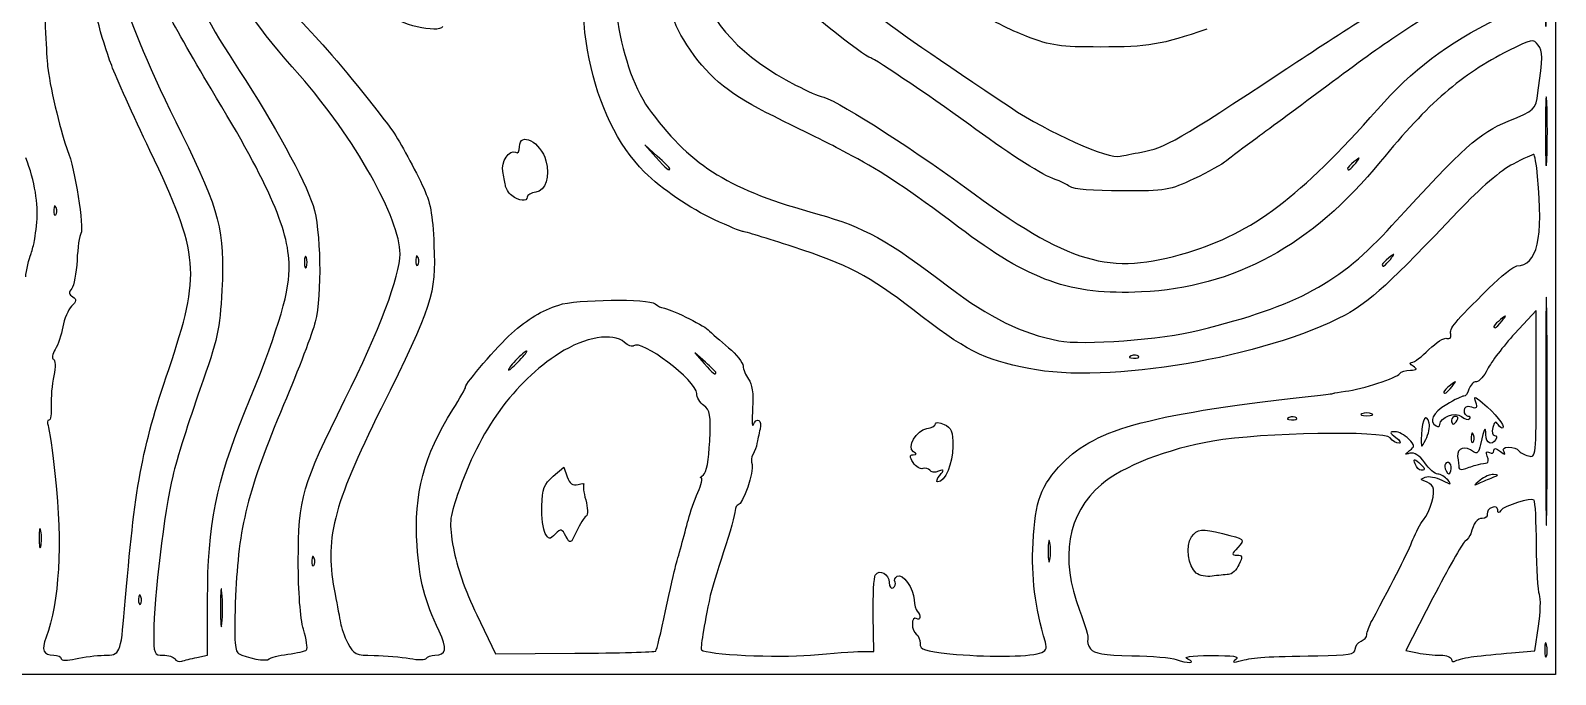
# Model space of a CAD drawing. Extents: x 32 to 2531, y 46 to 1398.
# Drawn here: x 2003 to 2531, y 46 to 269 of the extents above; entities that cross this region are included whole.
import ezdxf

# ---------------------------------------------------------------- set-up
doc = ezdxf.new("R2010")
doc.units = 0
doc.layers.add('IMAGE', color=7, linetype='CONTINUOUS')

msp = doc.modelspace()

# ---------------------------------------------------------------- linework, layer by layer
at = {"layer": 'IMAGE', "color": 7}
for points in [[(32.319879, 721.65756), (32.319879, 1397.653213), (1281.6532, 1397.653213), (2530.9865, 1397.653213), (2530.9865, 721.65312), (2530.9865, 45.6531), (1281.6532, 45.6531), (32.319879, 45.6531), (32.319879, 721.64876)], [(2527.9765, 243.3196), (2527.9765, 243.3196)], [(2387.6532, 226.4288), (2387.6532, 226.4288)], [(2461.8233, 222.6529), (2461.8233, 222.6529)], [(2224.3199, 220.7368), (2224.3199, 220.7368)], [(2169.6532, 211.3623), (2169.6532, 211.3623)], [(2098.5363, 189.9865), (2098.5363, 189.9865)], [(2473.8233, 189.3202), (2473.8233, 189.3202)], [(2407.6532, 164.8101), (2407.6532, 164.8101)], [(2512.49, 167.9865), (2512.49, 167.9865)], [(2527.9856, 168.5613), (2527.9856, 168.5613)], [(2172.3199, 154.3199), (2172.3199, 154.3199)], [(2386.6255, 155.7921), (2386.6255, 155.7921)], [(2240.3199, 150.0875), (2240.3199, 150.0875)], [(2495.1567, 145.3199), (2495.1567, 145.3199)], [(2441.2921, 134.4587), (2441.2921, 134.4587)], [(2467.3199, 135.8696), (2467.3199, 135.8696)], [(2487.2519, 132.6382), (2487.2519, 132.6382)], [(2496.9865, 133.6532), (2496.9865, 133.6532)], [(2482.432, 118.5085), (2482.432, 118.5085)], [(2006.5963, 95.3043), (2006.5963, 95.3043)], [(2355.9275, 91.3199), (2355.9275, 91.3199)], [(2406.5985, 80.7563), (2406.5985, 80.7563)], [(2041.2308, 72.5701), (2041.2308, 72.5701)], [(2219.4935, 53.7419), (2219.4935, 53.7419)], [(2060.6532, 51.5672), (2060.6532, 51.5672)], [(2502.7552, 51.8535), (2502.7552, 51.8535)]]:
    msp.add_lwpolyline(points, close=True, dxfattribs=at)
for points in [[(2219.9865, 225.0701), (2215.6532, 228.9862), (2219.5693, 224.6529)], [(2011.8975, 207.2362), (2011.8973, 207.2362)], [(2403.6536, 191.709), (2403.6532, 191.709)], [(2137.2308, 189.9035), (2137.2307, 189.9035)], [(2524.278, 146.1114), (2524.237, 171.6532), (2516.9134, 163.6532)], [(2236.6532, 153.7541), (2232.9865, 156.9865), (2236.2189, 153.3199)], [(2502.5641, 128.5699), (2502.564, 128.5699)], [(2183.9447, 114.2495), (2187.6532, 117.4565), (2188.8031, 114.1052)], [(2494.4588, 118.6208), (2494.4588, 118.6254)], [(2504.3203, 118.3467), (2504.3199, 118.3467)], [(2317.8206, 114.5695), (2317.8233, 114.5695)], [(2509.6533, 114.0345), (2509.6532, 114.0345)], [(2188.3988, 93.5053), (2188.3988, 93.5057)], [(2101.2308, 85.9032), (2101.2307, 85.9032)], [(2069.3021, 73.9513), (2069.2979, 73.9513)], [(2060.6532, 51.5672), (2064.3199, 52.3707), (2064.3199, 71.8025)], [(2488.5507, 72.1316), (2479.2031, 53.9432), (2483.2615, 53.1316)], [(2157.5504, 66.2771), (2164.0203, 52.8316), (2191.4809, 52.9977)], [(2290.6336, 53.6056), (2294.9472, 53.6536), (2294.776, 66.1387)], [(2515.7277, 53.1473), (2523.8024, 53.8579), (2525.0888, 62.3929)], [(2527.9101, 55.9608), (2527.9105, 55.9608)], [(2028.5473, 52.2877), (2028.5472, 52.288)], [(2092.0971, 52.6745), (2092.0967, 52.6745)], [(2143.0189, 52.3204), (2143.0189, 52.3199)], [(2403.6532, 50.9866), (2403.6532, 50.9865)]]:
    msp.add_lwpolyline(points, dxfattribs=at)
for points in [[(2031.1257, 256.3649), (2023.5133, 276.8699), (2020.3687, 298.4893), (2020.3687, 330.3199)], [(2029.1432, 328.3199), (2029.1192, 293.0504), (2033.5375, 276.913), (2055.286, 232.8357)], [(2096.2081, 252.9865), (2068.2719, 284.7923), (2062.244, 298.5987), (2063.3177, 328.3199)], [(2247.1652, 329.2059), (2223.0289, 298.8551), (2230.9572, 268.3538), (2267.8453, 249.647)], [(2049.5565, 326.8285), (2049.4312, 301.9669), (2055.5108, 284.9301), (2075.2995, 254.681)], [(2074.1668, 310.6417), (2077.7472, 295.4231), (2085.0457, 283.6663), (2101.6812, 266.3202)], [(2215.6328, 219.5217), (2196.83, 238.2959), (2189.3984, 274.9815), (2197.2393, 310.3203)], [(2207.3949, 306.9725), (2201.7597, 286.3702), (2206.7464, 254.9245), (2217.9971, 240.1142)], [(2231.5412, 261.6532), (2224.5147, 271.9062), (2223.6375, 275.784), (2223.6992, 296.3199)], [(2275.7521, 293.7075), (2280.97, 284.1208), (2292.5169, 275.1312), (2342.2468, 241.9405)], [(2436.3199, 254.3003), (2454.2865, 266.2048), (2477.0865, 280.6204), (2486.9865, 286.335)], [(2007.6607, 283.4284), (2008.0123, 270.8382), (2008.6184, 258.2382), (2009.0076, 255.4284)], [(2293.8989, 259.0403), (2291.8105, 259.1627), (2267.5324, 278.6911), (2264.0785, 283.0265)], [(2503.5236, 283.5338), (2480.342, 269.9783), (2473.5571, 265.4841), (2451.7701, 249.253)], [(2065.5595, 248.3307), (2058.9263, 259.3327), (2052.0339, 271.5349), (2050.2429, 275.4467)], [(2347.9221, 266.4619), (2342.6409, 268.4747), (2334.4199, 272.6435), (2329.6532, 275.726)], [(2527.3656, 274.2835), (2527.7581, 268.2893), (2527.7855, 268.4632), (2527.4763, 274.9868)], [(2145.8063, 269.9013), (2144.1985, 267.3), (2130.0237, 270.6607), (2126.9421, 274.3738)], [(2469.3513, 241.2003), (2481.5171, 254.9902), (2493.2847, 263.8911), (2510.9865, 272.6926)], [(2101.6812, 266.3202), (2107.7589, 259.9828), (2120.7963, 244.118), (2127.9944, 234.3003)], [(2373.4381, 262.8023), (2359.3064, 262.8023), (2356.4492, 263.2121), (2347.9221, 266.4619)], [(2410.3199, 268.9713), (2394.5116, 263.5739), (2389.8988, 262.8023), (2373.4381, 262.8023)], [(2524.978, 263.4392), (2523.3365, 265.6841), (2522.7597, 265.5778), (2514.7789, 261.5587)], [(2260.3197, 238.8174), (2245.5229, 246.0782), (2238.2717, 251.8321), (2231.5412, 261.6532)], [(2330.3203, 234.292), (2317.6333, 243.609), (2295.0203, 258.9746), (2293.8989, 259.0403)], [(2514.7789, 261.5587), (2498.3044, 253.2622), (2487.088, 243.5483), (2470.3353, 223.0681)], [(2524.894, 246.9843), (2526.6628, 259.5297), (2526.6709, 261.1242), (2524.978, 263.4392)], [(2009.0076, 255.4284), (2010.1395, 247.259), (2013.8043, 232.0569), (2015.8657, 226.9803)], [(2044.3677, 226.9671), (2038.5728, 239.1273), (2032.614, 252.3563), (2031.1257, 256.3649)], [(2075.2995, 254.681), (2087.2209, 236.4578), (2097.8531, 217.0167), (2100.8781, 207.91)], [(2387.6532, 226.4288), (2395.6435, 227.8041), (2400.7105, 230.7061), (2436.3199, 254.3003)], [(2092.5841, 185.6627), (2092.7729, 198.9773), (2086.3872, 213.7854), (2065.5595, 248.3307)], [(2130.9865, 191.189), (2130.9865, 203.244), (2115.0917, 231.4873), (2096.2081, 252.9865)], [(2267.8453, 249.647), (2272.1399, 247.4691), (2276.1637, 245.6796), (2276.7873, 245.6704)], [(2451.7701, 249.253), (2442.906, 242.6494), (2432.0536, 234.6045), (2427.6536, 231.3756)], [(2527.9765, 243.3196), (2527.7235, 248.6362), (2527.5164, 244.2862), (2527.5164, 233.6529)], [(2276.7873, 245.6704), (2280.1996, 245.6194), (2306.5709, 228.9703), (2326.3203, 214.3983)], [(2514.5633, 237.0951), (2524.0311, 240.9753), (2524.0492, 240.9926), (2524.894, 246.9843)], [(2527.9765, 223.9862), (2528.2296, 229.3029), (2528.2296, 238.0029), (2527.9765, 243.3196)], [(2217.9971, 240.1142), (2232.3941, 221.1624), (2245.0977, 213.4153), (2275.6532, 204.9534)], [(2287.5799, 225.0739), (2277.9012, 230.2086), (2279.2772, 229.5149), (2260.3197, 238.8174)], [(2342.2468, 241.9405), (2355.2325, 233.2735), (2376.3005, 223.8827), (2380.3199, 224.9698)], [(2403.6532, 191.709), (2426.1121, 198.471), (2442.6365, 210.9191), (2469.3513, 241.2003)], [(2055.286, 232.8357), (2068.688, 205.6743), (2070.3124, 199.3803), (2069.2728, 178.6384)], [(2127.9944, 234.3003), (2130.11, 231.4147), (2135.3123, 221.9915), (2138.6448, 215.0083)], [(2172.3199, 228.2412), (2172.3199, 233.74), (2179.7023, 229.891), (2181.4719, 223.4696)], [(2357.7596, 216.9857), (2353.7891, 218.2059), (2342.7068, 225.1957), (2330.3203, 234.292)], [(2474.3601, 200.9757), (2499.7363, 228.7472), (2504.3847, 232.9235), (2514.5633, 237.0951)], [(2527.5164, 233.6529), (2527.5164, 223.0196), (2527.7235, 218.6696), (2527.9765, 223.9862)], [(2166.5499, 219.6892), (2165.8016, 222.9041), (2168.8727, 227.6263), (2170.8979, 226.3747)], [(2170.8979, 226.3747), (2171.7291, 225.8609), (2172.3199, 226.6363), (2172.3199, 228.2412)], [(2427.6536, 231.3756), (2423.2536, 228.1467), (2418.5073, 224.5617), (2417.1063, 223.409)], [(2005.2067, 202.2233), (2005.8263, 208.3676), (2004.4864, 216.2656), (2001.4263, 224.5075)], [(2015.8657, 226.9803), (2018.3248, 220.9243), (2021.6804, 200.0488), (2020.4727, 198.3199)], [(2050.8752, 151.2561), (2062.1456, 184.7387), (2061.6293, 190.7449), (2044.3677, 226.9671)], [(2181.4719, 223.4696), (2183.0033, 217.9123), (2181.4309, 213.0667), (2177.9319, 212.5605)], [(2219.5693, 224.6529), (2223.2197, 220.6136), (2224.3199, 219.7067), (2224.3199, 220.7368)], [(2224.3199, 220.7368), (2224.3199, 220.9663), (2222.3699, 222.9163), (2219.9865, 225.0701)], [(2324.2819, 200.4984), (2307.0439, 213.4548), (2297.7457, 219.6809), (2287.5799, 225.0739)], [(2380.3199, 224.9698), (2381.4199, 225.2673), (2384.7199, 225.9239), (2387.6532, 226.4288)], [(2470.3353, 223.0681), (2446.7432, 194.2268), (2419.6957, 179.4972), (2387.6531, 178.0406)], [(2417.1063, 223.409), (2415.7052, 222.2562), (2410.6052, 219.4397), (2405.7729, 217.15)], [(2461.3199, 223.1563), (2460.0365, 222.1499), (2458.9865, 221.0999), (2458.9865, 220.823)], [(2458.9865, 220.823), (2458.9865, 219.7256), (2460.0815, 220.4319), (2461.8233, 222.6529)], [(2461.8233, 222.6529), (2463.4817, 224.7677), (2463.4347, 224.8148), (2461.3199, 223.1563)], [(2516.2839, 222.3021), (2512.1255, 220.1948), (2505.0895, 214.1307), (2497.3328, 205.9687)], [(2523.4855, 225.6536), (2523.1623, 225.6536), (2519.9216, 224.1454), (2516.2839, 222.3021)], [(2524.7992, 217.9869), (2524.3999, 222.2036), (2523.8087, 225.6536), (2523.4855, 225.6536)], [(2167.416, 214.9865), (2167.2853, 216.0865), (2166.8957, 218.2027), (2166.5499, 219.6892)], [(2239.8244, 203.0052), (2231.4489, 206.8819), (2221.4656, 213.6978), (2215.6328, 219.5217)], [(2362.8585, 214.4903), (2361.8292, 215.3172), (2359.5347, 216.4402), (2357.7596, 216.9857)], [(2405.7729, 217.15), (2397.4404, 213.2017), (2396.1545, 212.9868), (2380.8585, 212.9868)], [(2517.6532, 187.0196), (2524.6748, 187.2027), (2526.8301, 196.5434), (2524.7992, 217.9869)], [(2138.6448, 215.0083), (2141.4984, 209.0289), (2142.2396, 205.2351), (2142.712, 194.1907)], [(2169.6532, 211.3623), (2168.5532, 212.2556), (2167.5465, 213.8865), (2167.416, 214.9865)], [(2174.9865, 210.8938), (2174.9865, 209.1621), (2172.0441, 209.4205), (2169.6532, 211.3623)], [(2177.9319, 212.5605), (2176.312, 212.3261), (2174.9865, 211.5761), (2174.9865, 210.8938)], [(2326.3203, 214.3983), (2362.7164, 187.5436), (2376.4428, 183.5163), (2403.6536, 191.709)], [(2380.8585, 212.9868), (2370.8849, 212.9868), (2364.016, 213.5606), (2362.8585, 214.4903)], [(2011.0917, 206.4307), (2011.0347, 205.0251), (2011.3491, 204.2376), (2011.7921, 204.6807)], [(2011.8973, 207.2362), (2011.4717, 208.2999), (2011.1557, 207.984), (2011.0917, 206.4307)], [(2011.7921, 204.6807), (2012.2352, 205.1237), (2012.2825, 206.2738), (2011.8975, 207.2362)], [(2100.8781, 207.91), (2103.5207, 199.9547), (2103.9379, 176.9722), (2101.6091, 167.6532)], [(2497.3328, 205.9687), (2474.0995, 181.5213), (2466.254, 174.3159), (2458.2243, 170.0508)], [(2004.2792, 194.9865), (2004.4249, 195.3532), (2004.8423, 198.6098), (2005.2067, 202.2233)], [(2249.5369, 198.9869), (2248.9699, 198.9869), (2244.5992, 200.7952), (2239.8244, 203.0052)], [(2275.6532, 204.9534), (2291.5609, 200.5479), (2299.5845, 196.0983), (2320.9569, 179.8296)], [(2407.6532, 164.8101), (2441.8393, 173.3043), (2456.1799, 181.0791), (2474.3601, 200.9757)], [(2020.4727, 198.3199), (2019.9604, 197.5865), (2019.3565, 193.3865), (2019.1308, 188.9865)], [(2267.0249, 193.6411), (2257.9736, 196.5813), (2250.1041, 198.9869), (2249.5369, 198.9869)], [(2387.6531, 178.0406), (2362.9281, 176.9167), (2349.1691, 181.7927), (2324.2819, 200.4984)], [(2001.3548, 183.3199), (2001.5103, 185.1175), (2002.5924, 189.9002), (2003.0896, 190.9865)], [(2003.0896, 190.9865), (2003.2575, 191.3532), (2003.5341, 192.2532), (2003.7045, 192.9865)], [(2003.7045, 192.9865), (2003.8748, 193.7199), (2004.1335, 194.6199), (2004.2792, 194.9865)], [(2098.5363, 189.9865), (2098.1664, 190.9032), (2097.8637, 190.1532), (2097.8637, 188.3199)], [(2111.8927, 140.8071), (2123.6904, 164.3937), (2130.9865, 183.6456), (2130.9865, 191.189)], [(2142.712, 194.1907), (2143.4345, 177.2997), (2142.1521, 173.3397), (2124.4035, 137.6536)], [(2137.2307, 189.9035), (2136.8051, 190.9672), (2136.4891, 190.6512), (2136.4251, 189.098)], [(2308.4387, 171.9577), (2293.4637, 183.5554), (2285.9291, 187.5003), (2267.0249, 193.6411)], [(2473.8233, 189.3202), (2475.4817, 191.4349), (2475.4347, 191.4821), (2473.3199, 189.8236)], [(2019.1308, 188.9865), (2018.9051, 184.5865), (2018.0688, 180.1908), (2017.2725, 179.2182)], [(2077.1655, 136.3199), (2087.9857, 162.6769), (2092.4613, 176.9994), (2092.5841, 185.6627)], [(2097.8637, 188.3199), (2097.8637, 186.4865), (2098.1664, 185.7365), (2098.5363, 186.6532)], [(2098.5363, 186.6532), (2098.9061, 187.5699), (2098.9061, 189.0699), (2098.5363, 189.9865)], [(2136.4251, 189.098), (2136.3681, 187.6924), (2136.6824, 186.9049), (2137.1255, 187.348)], [(2137.1255, 187.348), (2137.5685, 187.791), (2137.6159, 188.941), (2137.2308, 189.9035)], [(2473.3199, 189.8236), (2472.0365, 188.8171), (2470.9865, 187.7671), (2470.9865, 187.4903)], [(2470.9865, 187.4903), (2470.9865, 186.3929), (2472.0815, 187.0992), (2473.8233, 189.3202)], [(2507.9137, 179.3105), (2512.1705, 183.5219), (2516.5532, 186.9909), (2517.6532, 187.0196)], [(2527.9856, 168.5613), (2527.7755, 186.3953), (2527.6033, 172.1868), (2527.6031, 136.9868)], [(2320.9569, 179.8296), (2335.0853, 169.075), (2346.1051, 163.6629), (2358.9865, 161.1521)], [(2017.2725, 179.2182), (2016.2101, 177.9208), (2016.3032, 177.1542), (2017.6219, 176.3392)], [(2017.6219, 176.3392), (2019.0936, 175.4296), (2019.0272, 174.8367), (2017.2552, 173.0647)], [(2069.2728, 178.6384), (2068.5893, 164.9997), (2067.9069, 161.9161), (2061.6779, 144.3199)], [(2185.9096, 173.5178), (2191.9357, 175.5066), (2217.0476, 175.8157), (2219.3208, 173.929)], [(2494.7441, 163.3852), (2494.2931, 165.5269), (2495.6939, 167.2208), (2507.9137, 179.3105)], [(2017.2552, 173.0647), (2016.0651, 171.8745), (2014.7004, 168.6701), (2014.2225, 165.9437)], [(2169.5319, 163.618), (2175.3849, 168.8142), (2179.8676, 171.5237), (2185.9096, 173.5178)], [(2219.3208, 173.929), (2220.2369, 173.1687), (2221.4469, 172.5191), (2222.0096, 172.4854)], [(2222.0096, 172.4854), (2224.1645, 172.3565), (2235.6017, 166.8154), (2237.5789, 164.9423)], [(2348.676, 151.5013), (2332.5321, 154.7725), (2326.9911, 157.5895), (2308.4387, 171.9577)], [(2458.2243, 170.0508), (2430.4223, 155.2835), (2375.7217, 146.0211), (2348.676, 151.5013)], [(2512.49, 167.9865), (2514.1484, 170.1013), (2514.1013, 170.1485), (2511.9865, 168.49)], [(2014.2225, 165.9437), (2013.7448, 163.2172), (2012.5368, 159.6813), (2011.5381, 158.0861)], [(2101.6091, 167.6532), (2100.6927, 163.9865), (2095.7655, 151.0865), (2090.6596, 138.9865)], [(2208.6613, 160.5867), (2204.6039, 164.1012), (2195.0237, 162.4968), (2186.1424, 156.8155)], [(2237.5789, 164.9423), (2238.7199, 163.8616), (2241.9032, 161.0691), (2244.6532, 158.7366)], [(2358.9865, 161.1521), (2367.3217, 159.5275), (2394.664, 161.5826), (2407.6532, 164.8101)], [(2511.9865, 168.49), (2509.7656, 166.7481), (2509.0592, 165.6532), (2510.1567, 165.6532)], [(2510.1567, 165.6532), (2510.4335, 165.6532), (2511.4835, 166.7032), (2512.49, 167.9865)], [(2527.9852, 104.5613), (2528.1956, 121.9273), (2528.1957, 150.7273), (2527.9856, 168.5613)], [(2153.6532, 145.1607), (2153.6532, 146.4865), (2164.7045, 159.3325), (2169.5319, 163.618)], [(2211.8265, 159.382), (2211.3735, 158.9291), (2209.9492, 159.471), (2208.6613, 160.5867)], [(2233.6532, 142.907), (2233.6532, 147.3531), (2214.3601, 161.9157), (2211.8265, 159.382)], [(2244.6532, 158.7366), (2247.4032, 156.4042), (2249.6723, 153.5563), (2249.6956, 152.4079)], [(2487.1865, 158.106), (2489.6432, 160.5548), (2492.4441, 162.2912), (2493.4108, 161.9646)], [(2493.4108, 161.9646), (2494.446, 161.6149), (2494.994, 162.1988), (2494.7441, 163.3852)], [(2516.9134, 163.6532), (2512.8855, 159.2532), (2508.6359, 153.7032), (2507.4699, 151.3199)], [(2011.5381, 158.0861), (2010.5393, 156.4909), (2010.2795, 154.9909), (2010.9605, 154.7528)], [(2010.9605, 154.7528), (2011.7, 154.4943), (2011.7439, 152.1709), (2011.0699, 148.9865)], [(2186.1424, 156.8155), (2170.3935, 146.7411), (2158.526, 130.2957), (2150.8807, 107.9515)], [(2170.9865, 154.3199), (2169.2643, 152.4865), (2168.1551, 150.9865), (2168.5217, 150.9865)], [(2168.5217, 150.9865), (2168.8884, 150.9865), (2170.5976, 152.4865), (2172.3199, 154.3199)], [(2174.7847, 157.6532), (2174.418, 157.6532), (2172.7088, 156.1532), (2170.9865, 154.3199)], [(2172.3199, 154.3199), (2174.0421, 156.1532), (2175.1513, 157.6532), (2174.7847, 157.6532)], [(2236.2189, 153.3199), (2239.2401, 149.8928), (2240.3199, 149.0418), (2240.3199, 150.0875)], [(2240.3199, 150.0875), (2240.3199, 150.3263), (2238.6699, 151.9763), (2236.6532, 153.7541)], [(2384.0699, 155.8973), (2383.0063, 155.4717), (2383.3221, 155.1557), (2384.8755, 155.0918)], [(2386.6255, 155.7921), (2386.1824, 156.2352), (2385.0324, 156.2825), (2384.0699, 155.8973)], [(2384.8755, 155.0918), (2386.2809, 155.0338), (2387.0685, 155.349), (2386.6255, 155.7921)], [(2481.6532, 152.3203), (2480.5507, 153.0328), (2480.3412, 153.6219), (2481.1865, 153.6332)], [(2481.1865, 153.6332), (2482.0299, 153.6442), (2484.7299, 155.6572), (2487.1865, 158.106)], [(2011.0699, 148.9865), (2010.4488, 146.0532), (2010.0476, 141.4032), (2010.1784, 138.6532)], [(2035.5788, 68.3199), (2039.2344, 111.6185), (2041.2965, 122.7991), (2050.8752, 151.2561)], [(2249.6956, 152.4079), (2249.7186, 151.2595), (2250.5815, 149.2065), (2251.6123, 147.8456)], [(2251.6123, 147.8456), (2252.8684, 146.1874), (2253.33, 142.8892), (2253.0119, 137.8456)], [(2458.3199, 143.6794), (2464.0631, 144.4098), (2476.1824, 148.3525), (2477.0628, 149.7769)], [(2477.0628, 149.7769), (2477.474, 150.4424), (2479.1252, 150.9961), (2480.7319, 151.0074)], [(2480.7319, 151.0074), (2483.1069, 151.0234), (2483.2792, 151.2695), (2481.6532, 152.3203)], [(2507.4699, 151.3199), (2506.3038, 148.9365), (2504.5586, 146.9865), (2503.5915, 146.9865)], [(2061.6779, 144.3199), (2057.9137, 133.6865), (2053.6767, 120.1666), (2052.2623, 114.2755)], [(2149.2325, 137.3458), (2151.6639, 141.21), (2153.6532, 144.7267), (2153.6532, 145.1607)], [(2236.1528, 138.7203), (2234.778, 139.6833), (2233.6532, 141.5673), (2233.6532, 142.907)], [(2449.6532, 142.3252), (2452.2199, 142.6047), (2454.3199, 142.9092), (2454.3199, 143.002)], [(2454.3199, 143.002), (2454.3199, 143.095), (2456.1199, 143.3996), (2458.3199, 143.6794)], [(2494.6532, 145.8233), (2493.3699, 144.8168), (2492.3199, 143.7668), (2492.3199, 143.49)], [(2492.3199, 143.49), (2492.3199, 142.3926), (2493.4148, 143.0989), (2495.1567, 145.3199)], [(2495.1567, 145.3199), (2496.8151, 147.4346), (2496.768, 147.4818), (2494.6532, 145.8233)], [(2500.9955, 144.347), (2500.5348, 142.8952), (2499.7443, 141.8083), (2499.2391, 141.9316)], [(2503.5915, 146.9865), (2502.6246, 146.9865), (2501.4563, 145.7987), (2500.9955, 144.347)], [(2521.6323, 121.2723), (2524.2587, 120.5855), (2524.3188, 121.1502), (2524.278, 146.1114)], [(2010.1784, 138.6532), (2010.3091, 135.9032), (2009.9635, 133.6532), (2009.41, 133.6532)], [(2090.6596, 138.9865), (2078.2281, 109.5263), (2074.9925, 96.6547), (2074.0339, 72.8484)], [(2095.7347, 84.9865), (2095.7677, 106.6797), (2097.0671, 111.1671), (2111.8927, 140.8071)], [(2124.4035, 137.6536), (2107.5421, 103.7513), (2104.6569, 92.1533), (2108.4453, 73.5022)], [(2136.8604, 90.3199), (2135.7008, 108.2285), (2139.1421, 121.3088), (2149.2325, 137.3458)], [(2238.1584, 126.3935), (2238.5865, 135.5595), (2238.3191, 137.203), (2236.1528, 138.7203)], [(2253.0119, 137.8456), (2252.7508, 133.7065), (2252.8383, 131.0699), (2253.2063, 131.9865)], [(2360.2913, 118.7984), (2372.0091, 130.8727), (2391.43, 135.9857), (2449.6532, 142.3252)], [(2493.3203, 139.1061), (2488.4094, 136.1108), (2487.0178, 133.2822), (2489.6536, 131.6532)], [(2499.2391, 141.9316), (2498.7338, 142.0549), (2496.0703, 140.7834), (2493.3203, 139.1061)], [(2499.4314, 137.0059), (2499.4314, 138.3547), (2500.2403, 138.7685), (2501.8675, 138.252)], [(2501.8675, 138.252), (2503.7867, 137.6429), (2504.1159, 137.9924), (2503.4191, 139.8994)], [(2503.4191, 139.8994), (2502.6143, 142.1021), (2502.8204, 142.08), (2505.7104, 139.6532)], [(2505.7104, 139.6532), (2510.1095, 135.9593), (2513.5464, 131.7763), (2512.7996, 131.0252)], [(2009.41, 133.6532), (2008.8565, 133.6532), (2008.7249, 132.8159), (2009.1177, 131.7926)], [(2064.3199, 71.8025), (2064.3199, 97.2548), (2067.3256, 112.3507), (2077.1655, 136.3199)], [(2253.2063, 131.9865), (2254.3921, 134.9403), (2256.3968, 133.7571), (2255.598, 130.5748)], [(2313.3504, 130.7459), (2314.9822, 130.9803), (2316.3171, 131.7174), (2316.3171, 132.384)], [(2316.3171, 132.384), (2316.3171, 133.063), (2317.6448, 132.9911), (2319.3362, 132.2205)], [(2319.3362, 132.2205), (2321.8538, 131.0734), (2322.352, 129.8046), (2322.3362, 124.5824)], [(2438.7365, 134.564), (2437.6729, 134.1383), (2437.9888, 133.8224), (2439.5421, 133.7584)], [(2441.2921, 134.4588), (2440.8491, 134.9018), (2439.6991, 134.9492), (2438.7365, 134.564)], [(2439.5421, 133.7584), (2440.9476, 133.7004), (2441.7352, 134.0157), (2441.2921, 134.4587)], [(2463.9865, 135.8696), (2463.0699, 135.4997), (2463.8199, 135.1971), (2465.6532, 135.1971)], [(2467.3199, 135.8696), (2466.4032, 136.2395), (2464.9032, 136.2395), (2463.9865, 135.8696)], [(2465.6532, 135.1971), (2467.4865, 135.1971), (2468.2365, 135.4997), (2467.3199, 135.8696)], [(2487.2519, 132.6382), (2486.3235, 136.4245), (2484.7699, 134.1459), (2484.5732, 128.7093)], [(2486.1053, 126.9865), (2487.0485, 128.8199), (2487.5645, 131.3631), (2487.2519, 132.6382)], [(2489.6536, 131.6532), (2490.387, 131.2), (2490.987, 131.4435), (2490.987, 132.1943)], [(2490.987, 132.1943), (2490.987, 134.7476), (2496.295, 136.6674), (2498.4378, 134.8891)], [(2496.3985, 134.9865), (2495.622, 134.9865), (2494.9865, 134.3865), (2494.9865, 133.6532)], [(2494.9865, 133.6532), (2494.9865, 132.9199), (2495.2511, 132.3199), (2495.5745, 132.3199)], [(2495.5745, 132.3199), (2495.8979, 132.3199), (2496.5333, 132.9199), (2496.9865, 133.6532)], [(2496.9865, 133.6532), (2497.4397, 134.3865), (2497.1752, 134.9865), (2496.3985, 134.9865)], [(2498.4378, 134.8891), (2499.5086, 134.0003), (2500.7703, 133.6587), (2501.2414, 134.1299)], [(2500.7647, 134.9865), (2500.0314, 134.9865), (2499.4314, 135.8952), (2499.4314, 137.0059)], [(2501.2414, 134.1299), (2501.7126, 134.601), (2501.498, 134.9865), (2500.7647, 134.9865)], [(2511.0995, 132.1379), (2510.3035, 133.4257), (2509.8346, 133.1555), (2509.2968, 131.0993)], [(2512.7996, 131.0252), (2512.4563, 130.6797), (2511.6912, 131.1805), (2511.0995, 132.1379)], [(2527.6031, 136.9868), (2527.6028, 101.7868), (2527.7747, 87.1953), (2527.9852, 104.5613)], [(2009.1177, 131.7926), (2009.5104, 130.7693), (2010.6132, 122.8193), (2011.5684, 114.1259)], [(2255.598, 130.5748), (2255.1731, 128.8817), (2254.6948, 126.6317), (2254.5352, 125.5748)], [(2308.7142, 122.7129), (2306.2708, 124.266), (2309.7088, 130.2229), (2313.3504, 130.7459)], [(2473.774, 127.5076), (2471.6093, 130.1159), (2429.5312, 129.361), (2412.3199, 126.405)], [(2475.3984, 129.6532), (2473.4321, 129.6532), (2473.4748, 129.4026), (2475.7317, 127.6956)], [(2476.8164, 125.6956), (2475.9896, 125.6726), (2474.6205, 126.4877), (2473.774, 127.5076)], [(2480.1196, 127.1867), (2478.7631, 128.5433), (2476.6385, 129.6532), (2475.3984, 129.6532)], [(2475.7317, 127.6956), (2477.1552, 126.6189), (2477.6433, 125.7189), (2476.8164, 125.6956)], [(2480.4529, 123.1229), (2482.3909, 124.5742), (2482.3605, 124.9459), (2480.1196, 127.1867)], [(2484.5732, 128.7093), (2484.3951, 123.7825), (2484.4343, 123.7384), (2486.1053, 126.9865)], [(2501.7584, 127.7643), (2501.7014, 126.3588), (2502.0157, 125.5713), (2502.4588, 126.0143)], [(2502.564, 128.5699), (2502.1384, 129.6335), (2501.8224, 129.3176), (2501.7584, 127.7643)], [(2502.4588, 126.0143), (2502.9019, 126.4574), (2502.9492, 127.6074), (2502.5641, 128.5699)], [(2506.8818, 128.6532), (2506.7684, 131.8895), (2506.3595, 131.12), (2505.0487, 125.2022)], [(2510.3203, 126.9865), (2508.8719, 124.643), (2506.9904, 125.555), (2506.8818, 128.6532)], [(2509.2968, 131.0993), (2508.897, 129.5706), (2509.1492, 128.3199), (2509.8571, 128.3199)], [(2509.8571, 128.3199), (2510.5651, 128.3199), (2510.7735, 127.7199), (2510.3203, 126.9865)], [(2235.9921, 114.7558), (2237.0263, 115.4123), (2237.8529, 119.8538), (2238.1584, 126.3935)], [(2253.1643, 121.9227), (2252.5699, 120.9709), (2252.4129, 119.334), (2252.8153, 118.2852)], [(2254.5352, 125.5748), (2254.3755, 124.5179), (2253.7585, 122.8745), (2253.1643, 121.9227)], [(2308.6392, 118.9708), (2307.2939, 121.1249), (2307.2944, 121.6572), (2308.6392, 121.6736)], [(2308.6392, 121.6736), (2309.9225, 121.6896), (2309.9403, 121.9337), (2308.7142, 122.7129)], [(2322.3362, 124.5824), (2322.3172, 118.6022), (2319.6694, 112.3199), (2317.1664, 112.3199)], [(2412.3199, 126.405), (2396.6783, 123.7187), (2380.9963, 117.6293), (2373.7529, 111.4292)], [(2480.6053, 122.1958), (2478.5455, 121.5916), (2478.5304, 121.6831), (2480.4529, 123.1229)], [(2485.6961, 118.9263), (2483.8709, 121.4894), (2482.0921, 122.6318), (2480.6053, 122.1958)], [(2502.5987, 122.6871), (2499.7464, 124.9334), (2496.7763, 124.0725), (2497.1151, 121.0977)], [(2505.0487, 125.2022), (2504.4475, 122.488), (2503.7547, 121.7768), (2502.5987, 122.6871)], [(2507.3847, 121.2053), (2506.8121, 122.6971), (2507.0443, 123.1082), (2508.0932, 122.4599)], [(2508.0932, 122.4599), (2508.9511, 121.9297), (2509.6531, 122.2047), (2509.6531, 123.0711)], [(2509.6531, 123.0711), (2509.6531, 124.1823), (2510.3177, 124.1072), (2511.9091, 122.8165)], [(2511.9091, 122.8165), (2513.4419, 121.5731), (2513.844, 121.5207), (2513.1636, 122.6532)], [(2513.1636, 122.6532), (2512.4959, 123.7648), (2513.0503, 124.3199), (2514.8291, 124.3199)], [(2514.8291, 124.3199), (2516.2957, 124.3199), (2517.8217, 123.7923), (2518.2203, 123.1475)], [(2518.2203, 123.1475), (2518.6188, 122.5027), (2520.1541, 121.6588), (2521.6323, 121.2723)], [(2252.8153, 118.2852), (2253.652, 116.105), (2249.6156, 104.3199), (2248.0323, 104.3199)], [(2311.9411, 116.9125), (2311.0464, 116.5692), (2309.5605, 117.4954), (2308.6392, 118.9708)], [(2314.3199, 116.3199), (2313.9063, 116.9892), (2312.8357, 117.2559), (2311.9411, 116.9125)], [(2317.3625, 115.9611), (2316.1027, 115.4891), (2314.7335, 115.6506), (2314.3199, 116.3199)], [(2317.8233, 114.5695), (2319.4223, 116.5353), (2319.3641, 116.7109), (2317.3625, 115.9611)], [(2350.1039, 91.2252), (2350.8609, 105.8671), (2352.7784, 111.0568), (2360.2913, 118.7984)], [(2482.432, 118.5085), (2481.7297, 120.3384), (2481.9249, 120.4209), (2483.6227, 119.0119)], [(2484.4625, 116.3199), (2483.8076, 116.3199), (2482.8939, 117.3047), (2482.432, 118.5085)], [(2483.6227, 119.0119), (2485.9364, 117.0917), (2486.1771, 116.3199), (2484.4625, 116.3199)], [(2490.2473, 114.9865), (2489.2871, 114.9865), (2487.2391, 116.7594), (2485.6961, 118.9263)], [(2494.4588, 118.6254), (2493.1035, 119.9808), (2491.9851, 117.9403), (2493.0971, 116.1409)], [(2494.7029, 116.1309), (2495.0116, 117.0573), (2494.9019, 118.1777), (2494.4588, 118.6208)], [(2497.1151, 121.0977), (2497.2891, 119.5699), (2497.4814, 117.8057), (2497.5426, 117.1772)], [(2497.5426, 117.1772), (2497.6036, 116.5488), (2498.7036, 116.4567), (2499.987, 116.9727)], [(2499.987, 116.9727), (2501.2703, 117.4887), (2503.2203, 118.107), (2504.3203, 118.3467)], [(2504.3199, 118.3467), (2505.4199, 118.5864), (2506.7511, 118.8284), (2507.278, 118.8845)], [(2507.278, 118.8845), (2507.8051, 118.9405), (2507.8531, 119.985), (2507.3847, 121.2053)], [(2011.5684, 114.1259), (2014.1291, 90.8208), (2012.9753, 70.5415), (2008.4063, 58.5413)], [(2052.2623, 114.2755), (2049.3979, 102.3457), (2045.6859, 71.7943), (2045.666, 59.9865)], [(2180.05, 103.9701), (2180.2067, 109.9234), (2180.8228, 111.5498), (2183.9447, 114.2495)], [(2188.8031, 114.1052), (2189.654, 111.6254), (2190.6417, 110.934), (2192.6016, 111.4466)], [(2192.6016, 111.4466), (2194.0584, 111.8275), (2194.9505, 111.8394), (2194.584, 111.4726)], [(2194.584, 111.4726), (2194.2176, 111.1061), (2194.509, 108.6638), (2195.2324, 106.0451)], [(2234.0639, 108.6532), (2235.2299, 111.4032), (2235.7644, 113.6624), (2235.2519, 113.6736)], [(2235.2519, 113.6736), (2234.7392, 113.6846), (2235.0724, 114.1718), (2235.9921, 114.7558)], [(2317.1664, 112.3199), (2316.5198, 112.3199), (2316.814, 113.3322), (2317.8206, 114.5695)], [(2373.7529, 111.4292), (2361.9631, 101.3376), (2359.2952, 85.9349), (2366.2125, 67.8958)], [(2485.7207, 112.5419), (2484.1008, 113.0632), (2484.128, 113.2943), (2485.888, 113.9697)], [(2488.5089, 110.6081), (2488.0383, 111.3296), (2486.7836, 112.1999), (2485.7207, 112.5419)], [(2485.888, 113.9697), (2487.0431, 114.4129), (2489.6399, 113.9187), (2491.6588, 112.8712)], [(2493.6615, 112.9766), (2492.744, 114.0821), (2491.2077, 114.9865), (2490.2473, 114.9865)], [(2491.6588, 112.8712), (2494.9157, 111.1814), (2495.1415, 111.1933), (2493.6615, 112.9766)], [(2493.0971, 116.1409), (2493.9372, 114.7817), (2494.2512, 114.7807), (2494.7029, 116.1309)], [(2504.9076, 112.913), (2502.3609, 110.8726), (2502.3621, 110.8591), (2504.9866, 112.0662)], [(2509.5742, 114.8813), (2508.4312, 114.9393), (2506.3312, 114.0535), (2504.9076, 112.913)], [(2504.9866, 112.0662), (2506.4533, 112.7409), (2508.5533, 113.6266), (2509.6533, 114.0345)], [(2509.6532, 114.0345), (2511.3808, 114.675), (2511.3701, 114.7904), (2509.5742, 114.8813)], [(2150.8807, 107.9515), (2147.9975, 99.5251), (2147.9, 98.2696), (2149.4348, 89.3195)], [(2195.2324, 106.0451), (2195.9788, 103.342), (2196.0413, 100.9313), (2195.3771, 100.4684)], [(2230.7985, 99.3199), (2231.4284, 101.7032), (2232.8979, 105.9032), (2234.0639, 108.6532)], [(2485.2465, 99.1361), (2487.6143, 101.9315), (2489.6041, 108.9288), (2488.5089, 110.6081)], [(2523.5787, 105.95), (2522.5584, 106.9703), (2513.2139, 104.082), (2512.0069, 102.3733)], [(2524.4136, 90.4309), (2524.3616, 98.5588), (2523.9863, 105.5423), (2523.5787, 105.95)], [(2181.2113, 94.4901), (2180.4703, 95.8144), (2179.9476, 100.0803), (2180.05, 103.9701)], [(2195.3771, 100.4684), (2194.7336, 100.0199), (2193.2467, 97.6223), (2192.0728, 95.1405)], [(2246.9865, 102.3813), (2246.9865, 101.3151), (2245.1747, 94.8651), (2242.9603, 88.048)], [(2248.0323, 104.3199), (2247.4571, 104.3199), (2246.9865, 103.4475), (2246.9865, 102.3813)], [(2507.362, 101.1933), (2507.5221, 100.3463), (2506.7532, 99.6532), (2505.6532, 99.6532)], [(2509.0287, 103.4849), (2507.9519, 103.0717), (2507.2019, 102.0405), (2507.362, 101.1933)], [(2511.0069, 102.6113), (2510.9939, 103.5051), (2510.1055, 103.8981), (2509.0287, 103.4849)], [(2512.0069, 102.3733), (2511.3663, 101.4664), (2511.0203, 101.5487), (2511.0069, 102.6113)], [(2006.5963, 95.3043), (2006.2773, 96.9629), (2006.0043, 95.9199), (2005.9895, 92.9865)], [(2006.5693, 89.9709), (2006.9031, 91.2457), (2006.9152, 93.6457), (2006.5963, 95.3043)], [(2188.3988, 93.5057), (2186.9823, 96.1524), (2186.6868, 96.2107), (2184.7088, 94.2327)], [(2192.0728, 95.1405), (2189.9967, 90.7513), (2189.8965, 90.7068), (2188.3988, 93.5053)], [(2226.3269, 82.9865), (2227.1377, 85.7693), (2229.4303, 94.1431), (2230.7985, 99.3199)], [(2405.0084, 93.2799), (2406.9365, 96.0327), (2408.7112, 96.2283), (2415.6532, 94.4532)], [(2481.6164, 92.3199), (2482.6116, 94.8865), (2484.2451, 97.9539), (2485.2465, 99.1361)], [(2505.6532, 99.6532), (2503.8445, 99.6532), (2502.6541, 98.0797), (2501.6184, 94.3199)], [(2005.9895, 92.9865), (2005.9745, 90.0532), (2006.2356, 88.6963), (2006.5693, 89.9709)], [(2144.4981, 60.6897), (2139.4636, 71.2232), (2137.6385, 78.3033), (2136.8604, 90.3199)], [(2184.7088, 94.2327), (2182.7309, 92.2547), (2182.4508, 92.2753), (2181.2113, 94.4901)], [(2354.3889, 56.7821), (2350.7624, 69.1584), (2349.4912, 79.376), (2350.1039, 91.2252)], [(2355.9275, 91.3199), (2355.6097, 92.9699), (2355.3497, 91.6199), (2355.3497, 88.3199)], [(2355.9275, 85.3199), (2356.2453, 86.9699), (2356.2453, 89.6699), (2355.9275, 91.3199)], [(2406.5985, 80.7563), (2403.6967, 83.0841), (2402.8021, 90.1299), (2405.0084, 93.2799)], [(2415.6532, 94.4532), (2423.6229, 92.4155), (2423.548, 92.4836), (2420.9613, 89.6255)], [(2467.4641, 64.3199), (2475.1027, 78.5087), (2480.0787, 88.3536), (2481.6164, 92.3199)], [(2499.5747, 91.6532), (2498.6527, 90.9199), (2493.6919, 82.1351), (2488.5507, 72.1316)], [(2501.6184, 94.3199), (2501.4164, 93.5865), (2500.4968, 92.3865), (2499.5747, 91.6532)], [(2525.4413, 73.2905), (2524.9276, 74.59), (2524.4651, 82.3032), (2524.4136, 90.4309)], [(2097.5312, 61.2816), (2096.4011, 65.2313), (2095.7181, 74.2415), (2095.7347, 84.9865)], [(2100.4251, 85.0976), (2100.3681, 83.6921), (2100.6824, 82.9045), (2101.1255, 83.3476)], [(2101.2307, 85.9032), (2100.8051, 86.9668), (2100.4891, 86.6509), (2100.4251, 85.0976)], [(2101.1255, 83.3476), (2101.5685, 83.7907), (2101.6159, 84.9407), (2101.2308, 85.9032)], [(2149.4348, 89.3195), (2150.4885, 83.1747), (2153.4077, 74.8863), (2157.5504, 66.2771)], [(2242.9603, 88.048), (2240.7459, 81.2308), (2238.6831, 74.4532), (2238.3763, 72.9865)], [(2355.3497, 88.3199), (2355.3497, 85.0199), (2355.6097, 83.6699), (2355.9275, 85.3199)], [(2420.9613, 89.6255), (2418.8293, 87.2696), (2418.8068, 86.9865), (2420.7513, 86.9865)], [(2420.7513, 86.9865), (2422.5907, 86.9865), (2422.6932, 86.4683), (2421.4105, 83.6532)], [(2222.8948, 67.6532), (2224.4619, 74.9865), (2226.0064, 81.8865), (2226.3269, 82.9865)], [(2294.776, 66.1387), (2294.681, 73.0055), (2295.0097, 79.2792), (2295.5049, 80.0804)], [(2295.5049, 80.0804), (2296.8687, 82.2869), (2300.3199, 80.3888), (2300.3199, 77.4323)], [(2302.3199, 77.6536), (2301.9293, 78.2856), (2302.2679, 79.2092), (2303.0713, 79.706)], [(2303.0713, 79.706), (2304.9299, 80.8547), (2308.8889, 75.2939), (2308.9444, 71.4567)], [(2412.1004, 79.6644), (2410.1463, 79.4049), (2407.6705, 79.8964), (2406.5985, 80.7563)], [(2417.7725, 80.228), (2416.6069, 80.177), (2414.0544, 79.9239), (2412.1004, 79.6644)], [(2421.4105, 83.6532), (2420.5753, 81.8199), (2418.9381, 80.2785), (2417.7725, 80.228)], [(2069.2979, 73.9513), (2069.0163, 77.0873), (2068.7817, 74.8532), (2068.7769, 68.9865)], [(2069.2891, 63.2847), (2069.5756, 66.0152), (2069.5795, 70.8152), (2069.3021, 73.9513)], [(2300.3199, 77.4323), (2300.3199, 76.0008), (2300.9296, 75.2064), (2301.6749, 75.6671)], [(2301.6749, 75.6671), (2302.4203, 76.1276), (2302.7104, 77.0216), (2302.3199, 77.6536)], [(2040.4251, 71.7645), (2040.3681, 70.3591), (2040.6824, 69.5715), (2041.1255, 70.0145)], [(2041.2307, 72.5701), (2040.8051, 73.6337), (2040.4891, 73.3179), (2040.4251, 71.7645)], [(2041.1255, 70.0145), (2041.5685, 70.4576), (2041.6159, 71.6076), (2041.2308, 72.5701)], [(2068.7769, 68.9865), (2068.7769, 63.1199), (2069.0025, 60.554), (2069.2891, 63.2847)], [(2074.0339, 72.8484), (2073.4432, 58.1807), (2073.6591, 53.8072), (2075.0153, 52.9689)], [(2108.4453, 73.5022), (2109.2476, 69.5521), (2110.0847, 65.0621), (2110.3055, 63.5244)], [(2238.3763, 72.9865), (2236.0757, 61.9893), (2234.8831, 54.6456), (2235.3257, 54.2028)], [(2308.9444, 71.4567), (2308.9674, 69.8535), (2309.4365, 68.092), (2309.9865, 67.5421)], [(2525.0888, 62.3929), (2525.7964, 67.0872), (2525.9551, 71.9911), (2525.4413, 73.2905)], [(2028.5472, 52.288), (2034.0839, 52.324), (2034.2627, 52.7319), (2035.5788, 68.3199)], [(2110.3055, 63.5244), (2110.5263, 61.9866), (2111.6852, 58.8366), (2112.8809, 56.5244)], [(2219.4935, 53.7419), (2219.7971, 54.0597), (2221.3276, 60.3199), (2222.8948, 67.6532)], [(2309.6532, 64.9869), (2308.9199, 65.4401), (2308.3199, 64.6109), (2308.3199, 63.1443)], [(2309.9865, 67.5421), (2311.4659, 66.0633), (2311.2007, 64.0305), (2309.6532, 64.9869)], [(2366.2125, 67.8958), (2368.1299, 62.896), (2369.4076, 58.3344), (2369.0519, 57.7589)], [(2465.6615, 59.4625), (2465.6615, 60.3007), (2466.4772, 62.4865), (2467.4641, 64.3199)], [(2008.4063, 58.5413), (2006.7193, 54.1107), (2007.4847, 52.3199), (2011.0653, 52.3199)], [(2045.666, 59.9865), (2045.653, 52.7436), (2045.8331, 52.3199), (2048.9079, 52.3199)], [(2098.614, 54.1695), (2099.0212, 54.5768), (2098.534, 57.7773), (2097.5312, 61.2816)], [(2143.0189, 52.3199), (2146.9707, 52.3199), (2147.3831, 54.6537), (2144.4981, 60.6897)], [(2308.3199, 63.1443), (2308.3199, 61.6776), (2308.9199, 60.1068), (2309.6532, 59.6536)], [(2309.6532, 59.6536), (2310.3865, 59.2004), (2310.9865, 57.7161), (2310.9865, 56.3553)], [(2463.6532, 57.1711), (2464.7532, 57.5932), (2465.6569, 58.6243), (2465.6615, 59.4625)], [(2075.0153, 52.9689), (2077.6453, 51.3436), (2084.8969, 50.0229), (2085.6536, 51.0315)], [(2092.0967, 52.6745), (2095.2739, 53.0895), (2098.2067, 53.7623), (2098.614, 54.1695)], [(2112.8809, 56.5244), (2114.8889, 52.6413), (2115.5869, 52.3144), (2122.0208, 52.2434)], [(2191.4809, 52.9977), (2206.5843, 53.0897), (2219.19, 53.4239), (2219.4935, 53.7419)], [(2235.3257, 54.2028), (2236.9948, 52.5339), (2261.5533, 51.3464), (2273.092, 52.3768)], [(2273.092, 52.3768), (2280.3673, 53.0265), (2288.2611, 53.5795), (2290.6336, 53.6056)], [(2310.9865, 56.3553), (2310.9865, 54.2484), (2312.5204, 53.7253), (2321.3199, 52.8316)], [(2321.3199, 52.8316), (2333.2705, 51.6179), (2348.2753, 51.7032), (2352.3877, 53.0085)], [(2352.3877, 53.0085), (2354.5423, 53.6923), (2355.0267, 54.6057), (2354.3889, 56.7821)], [(2369.0519, 57.7589), (2368.6963, 57.1836), (2369.1359, 55.7386), (2370.0292, 54.5481)], [(2370.0292, 54.5481), (2371.3039, 52.8493), (2374.3784, 52.334), (2384.3199, 52.1526)], [(2448.6532, 52.1264), (2459.354, 52.2856), (2461.6532, 52.6809), (2461.6532, 54.3617)], [(2461.6532, 54.3617), (2461.6532, 55.4847), (2462.5532, 56.7489), (2463.6532, 57.1711)], [(2483.2615, 53.1316), (2485.4936, 52.6851), (2489.0449, 52.3199), (2491.1532, 52.3199)], [(2502.7552, 51.8535), (2505.4491, 52.1744), (2511.2868, 52.7567), (2515.7277, 53.1473)], [(2527.2464, 54.3195), (2527.2194, 52.1195), (2527.4959, 51.058), (2527.8611, 51.9608)], [(2527.9105, 55.9608), (2527.5724, 57.258), (2527.2736, 56.5195), (2527.2464, 54.3195)], [(2527.8611, 51.9608), (2528.2264, 52.8635), (2528.2485, 54.6635), (2527.9101, 55.9608)], [(2011.0653, 52.3199), (2012.4888, 52.3199), (2013.6533, 51.7831), (2013.6533, 51.1269)], [(2013.6533, 51.1269), (2013.6533, 50.4309), (2015.736, 50.4177), (2018.6533, 51.0949)], [(2018.6533, 51.0949), (2021.4033, 51.7335), (2025.8556, 52.2703), (2028.5473, 52.2877)], [(2048.9079, 52.3199), (2050.6979, 52.3199), (2052.5171, 51.7461), (2052.9505, 51.0448)], [(2052.9505, 51.0448), (2053.384, 50.3435), (2054.4693, 49.9933), (2055.3625, 50.2668)], [(2055.3625, 50.2668), (2056.2557, 50.5401), (2058.6365, 51.1253), (2060.6532, 51.5672)], [(2085.6536, 51.0315), (2086.0203, 51.5203), (2088.9199, 52.2596), (2092.0971, 52.6745)], [(2122.0208, 52.2434), (2125.852, 52.2004), (2131.3865, 51.728), (2134.3199, 51.1918)], [(2134.3199, 51.1918), (2137.2532, 50.6557), (2139.8532, 50.6904), (2140.0976, 51.2688)], [(2140.0976, 51.2688), (2140.3421, 51.8472), (2141.6567, 52.3204), (2143.0189, 52.3204)], [(2384.3199, 52.1526), (2391.2865, 52.026), (2398.1865, 51.4493), (2399.6532, 50.872)], [(2399.6532, 50.872), (2403.3664, 49.4102), (2407.0743, 49.5165), (2403.6532, 50.9866)], [(2403.6532, 50.9865), (2401.8573, 51.7583), (2404.4699, 52.1564), (2411.6532, 52.2057)], [(2411.6532, 52.2057), (2419.5489, 52.2607), (2421.8003, 51.91), (2420.3199, 50.8583)], [(2420.3199, 50.8583), (2418.8263, 49.7972), (2419.3327, 49.6981), (2422.3199, 50.4671)], [(2422.3199, 50.4671), (2426.8553, 51.6344), (2430.3367, 51.8537), (2448.6532, 52.1264)], [(2491.1532, 52.3199), (2493.2616, 52.3199), (2494.9865, 51.6844), (2494.9865, 50.9079)], [(2494.9865, 50.9079), (2494.9865, 50.1312), (2495.6324, 49.8951), (2496.4219, 50.3829)], [(2496.4219, 50.3829), (2497.2113, 50.8708), (2500.0613, 51.5325), (2502.7552, 51.8535)]]:
    msp.add_open_spline(points, degree=3, dxfattribs=at)

doc.saveas('drawing.dxf')
